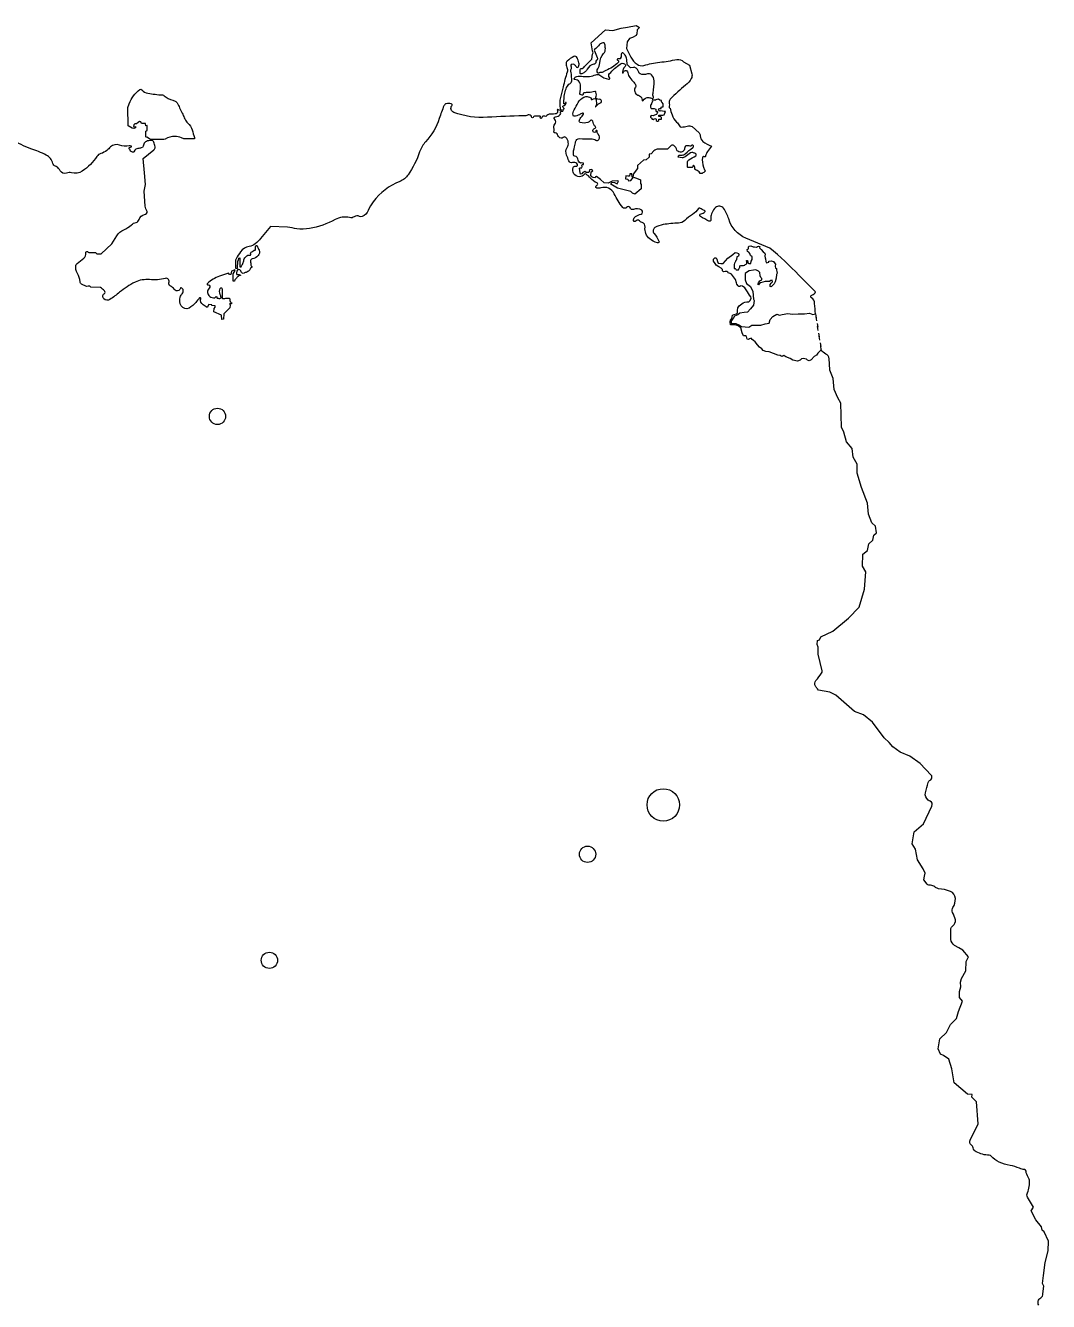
# Model space of a CAD drawing. Header units: millimetres. Extents: x 1122373 to 1129108, y 37022 to 45698.
# Drawn here: x 1125630 to 1128777, y 41380 to 45304 of the extents above; entities that cross this region are included whole.
import ezdxf

# ---------------------------------------------------------------- set-up
doc = ezdxf.new("R2010")
doc.units = ezdxf.units.MM
doc.linetypes.add('ACAD_ISO03W100', pattern=[30, 12, -18])
doc.layers.add('city', color=250, linetype='Continuous')

msp = doc.modelspace()

# ---------------------------------------------------------------- linework, layer by layer
at = {"color": 5}
for points in [[(1127350.4, 44854.7), (1127344.8, 44851.6), (1127341.1, 44847.3), (1127337.4, 44846.6), (1127336.2, 44851.1), (1127333.8, 44864.5), (1127336.7, 44866.1), (1127340.9, 44865.7), (1127342, 44870), (1127341.3, 44874.3), (1127343.4, 44875.8), (1127346, 44876.3), (1127346, 44880.5), (1127340.8, 44880.9), (1127337.6, 44880.7), (1127333.4, 44883.6, -0.245229), (1127330.3, 44889.7, 0.401269), (1127319.3, 44901.5, -0.377722), (1127315.8, 44904.9, -0.096591), (1127319, 44930.8, 0.049677), (1127322.3, 44946.3, -0.410136), (1127334.2, 44955.8, 0.039806), (1127369.2, 44955.1, -0.153183), (1127384.6, 44951.2, 0.381633), (1127393.6, 44952.8, 0.402095), (1127391.9, 44969.3, -0.253598), (1127388.2, 44978.7, 1.061962), (1127384.2, 44979, -0.76276), (1127376.7, 44977, -0.232397), (1127376.2, 44983.7, -0.273964), (1127380.6, 44987, 0.70886), (1127382.2, 44994.2, -0.190755), (1127377.3, 45000.8, 0.001399), (1127374.9, 45009.7, 0.645029), (1127367.2, 45010.9, -0.173241), (1127359.9, 45005.5, -0.146003), (1127336.3, 45005.3, -0.364805), (1127333.3, 45009.7, -0.165862), (1127338.3, 45020.3, 0.054214), (1127346.3, 45030.7, 0.702736), (1127343.6, 45034, 0.0535), (1127333.9, 45029.4, -0.126051), (1127317.9, 45024.6, -0.375526), (1127314.3, 45027.5, -0.17964), (1127317.3, 45044.2, 0.014697), (1127329.6, 45066.4, -0.172644), (1127347.8, 45083.4, -0.161044), (1127360.6, 45084.5, -0.047579), (1127369.1, 45081.7, -0.460453), (1127369.9, 45079.1, 0.808004), (1127372.8, 45076.2, -0.118798), (1127381.2, 45079.1, -0.422183), (1127385.3, 45075.7, 0.022593), (1127386.3, 45067.1, -0.207291), (1127383.3, 45055.1, 1.350422), (1127384.7, 45054.6), (1127393.1, 45062.3), (1127398.9, 45065.6, 0.415519), (1127401.2, 45074.5, 0.30899), (1127396.5, 45076.7, -0.231365), (1127385.1, 45080.1, -0.29957), (1127384.5, 45082.8, 0.159354), (1127384.9, 45098.9, 0.435028), (1127381, 45100.8, -0.094395), (1127362.5, 45097.5, 0.050526), (1127347.6, 45096.2, 0.424915), (1127345.1, 45092.4, -0.611246), (1127342, 45089.8, 0.06879), (1127337.1, 45091.1, -0.443199), (1127335.4, 45093.6, 0.080426), (1127337.1, 45121.5, 0.250106), (1127327.7, 45135.6, 0.123744), (1127320.3, 45137.4, -0.577768), (1127318.2, 45141, -0.20698), (1127325.6, 45146.5, -0.093984), (1127345.6, 45147.3, 0.140123), (1127384.2, 45152.5, -0.276935), (1127396.8, 45150.9, 0.113233), (1127423.6, 45138.2, 0.748702), (1127426.6, 45143.7, -0.399282), (1127426.4, 45155.6, -0.051418), (1127459.4, 45185.2, -0.287192), (1127472.4, 45186.1, -0.232009), (1127475.7, 45181.6, -0.264686), (1127474.3, 45177.8, 0.161658), (1127468.5, 45168.4, 0.005477), (1127466.4, 45158.8, 0.929956), (1127468.4, 45158.2, -0.214272), (1127475.2, 45165.2, -0.284649), (1127479.9, 45164.4, -0.174714), (1127483.2, 45158.3, 0.128614), (1127489.5, 45143.3, 0.024096), (1127501.7, 45129.1, -0.132019), (1127507.2, 45118.9, -0.221342), (1127506.1, 45113.7, 0.191849), (1127503.5, 45103.9, 0.20208), (1127510.6, 45091.3, 0.106308), (1127515.3, 45089, -0.283829), (1127526, 45078.4, -0.017054), (1127526.9, 45074, 0.708027), (1127530.4, 45073.4, -0.300201), (1127547.4, 45082.1, -0.059007), (1127557.7, 45079.7, 0.642984), (1127561.7, 45083.7, -0.14244), (1127560.6, 45096, 0.058123), (1127563.6, 45133.8, 0.183787), (1127556, 45151.7, 0.299624), (1127542.9, 45154.7, -0.180527), (1127520.7, 45154.7, -0.264603), (1127516.2, 45160.1, 0.247294), (1127504.8, 45174.7, 0.215745), (1127500.6, 45174.7), (1127491.5, 45173.6), (1127488.2, 45176.5), (1127480.6, 45183.3), (1127479.7, 45199.2, 0.157894), (1127474.6, 45212.3, 0.030493), (1127468.6, 45218.7, 0.505956), (1127463.6, 45217.8, 0.124966), (1127462.5, 45212.4, -0.001478), (1127462.7, 45206.2, -0.491114), (1127461.3, 45205.1, 0.671929), (1127460.1, 45203.2, -0.532676), (1127459.3, 45201.4, -0.063973), (1127451.6, 45200.9, 0.717388), (1127450.4, 45198.1, 0.006222), (1127452.7, 45196.2, -0.445079), (1127452.9, 45189.8, -0.093195), (1127415.6, 45165.2, 0.053855), (1127407.6, 45160.8, -0.213466), (1127399.9, 45159.3, 0.270902), (1127394.8, 45157.7, -0.493398), (1127390.3, 45158.1, -0.292742), (1127390.3, 45170.1, 0.127763), (1127396.4, 45188.6, -0.166996), (1127408.5, 45217.5, 0.200606), (1127413.7, 45232.8, 0.02763), (1127412.1, 45246.5, 0.429062), (1127405.8, 45250.6, 0.149429), (1127396.1, 45245, -0.021421), (1127380.7, 45229.8, 0.391766), (1127380.3, 45225.4), (1127388.8, 45205.6, -0.35412), (1127386.2, 45196.6, 0.284439), (1127384.1, 45191.7, -0.419821), (1127378.6, 45184.5, 0.262817), (1127358.2, 45169.1, -0.104412), (1127355.4, 45165.2, -0.022306), (1127347.4, 45158.4, -0.159786), (1127338.5, 45155.3, -0.486784), (1127335.9, 45158.6, 0.067236), (1127336.7, 45168.3, -0.403296), (1127339.2, 45171, 0.237917), (1127349.6, 45177.5), (1127371.7, 45200.1), (1127374.3, 45215.7), (1127376.5, 45219.4), (1127373.7, 45225.5), (1127370.3, 45250.3), (1127414.1, 45290.4), (1127436.4, 45288.5), (1127462.2, 45295.4), (1127481.8, 45298.8), (1127509, 45303.6), (1127518.4, 45297.1), (1127511.4, 45289.9), (1127510.9, 45277.8), (1127508.2, 45273.1), (1127497.7, 45267.1), (1127487.5, 45263.3), (1127480.3, 45253), (1127478.5, 45232.6), (1127492.3, 45206.3, 0.119097), (1127511.3, 45184.6, 0.224196), (1127531.8, 45181, -0.036665), (1127580.8, 45190.7, 0.01704), (1127633.9, 45199, -0.256383), (1127654.6, 45192.4), (1127672.5, 45182), (1127679.7, 45155.1, -0.192863), (1127677.9, 45140.6, -0.099242), (1127660.7, 45120, 0.030679), (1127613.4, 45077.2, 0.23076), (1127610.1, 45067.2, -0.067034), (1127610.1, 45052.3, 0.434518), (1127612.8, 45049), (1127615, 45039), (1127619, 45028.7, 0.093658), (1127632.8, 45006.9, -0.062115), (1127641.5, 44994.8, 0.280135), (1127647.4, 44991.4, 0.072679), (1127665.8, 44994.5, -0.205757), (1127680.3, 44993.1), (1127702.1, 44973.4, -0.220768), (1127705.7, 44964.7, 0.244751), (1127714, 44947.4, 0.066665), (1127740.3, 44932.6), (1127728.1, 44916.1, 0.112087), (1127722.3, 44902.7, -0.50787), (1127717.5, 44900.3, 0.510585), (1127712.9, 44898.2, 0.128062), (1127715.3, 44868.1, 0.091941), (1127721, 44858, -0.410463), (1127720.8, 44855.3, -0.050597), (1127711.5, 44848.8), (1127705.8, 44849), (1127701.8, 44853.2, 0.120837), (1127690.3, 44860.6, -0.370633), (1127688.9, 44863, 0.173093), (1127687.4, 44872.4, 0.854885), (1127682.8, 44870.7, -0.427109), (1127680.4, 44867.4, -0.066392), (1127668.4, 44867.2, -0.421306), (1127666.2, 44870, 0.049769), (1127666.8, 44884.4, -0.299647), (1127670.2, 44890.3, 0.033667), (1127691.8, 44903, 0.569278), (1127691.3, 44909.7, 0.057262), (1127682.8, 44912.9, 0.211933), (1127676.1, 44911.8, 0.008166), (1127658.8, 44899.7, -0.154821), (1127649.8, 44896.7), (1127637.6, 44898.4), (1127639.4, 44905.1), (1127650.2, 44905.4, 0.1771), (1127659.1, 44908.9, -0.019869), (1127683.2, 44928.6, 0.482373), (1127683.3, 44935.6, 0.495578), (1127679.2, 44934.6, -0.36857), (1127674.9, 44932.6, 0.116167), (1127661.7, 44933.2, 0.353726), (1127657.9, 44928.6, -0.166984), (1127654.1, 44918.3, -0.275142), (1127644.1, 44914.6, -0.048907), (1127636.2, 44916.9, -0.25323), (1127633.7, 44919.9, 0.189185), (1127623.9, 44935, 0.361003), (1127615.9, 44934.4, 0), (1127604.9, 44923.9), (1127577, 44923.5, 0.16388), (1127563.3, 44918.7), (1127554.9, 44909.1), (1127548.3, 44907.9), (1127548.8, 44899.1), (1127539, 44890.9), (1127530.7, 44889.4), (1127512.1, 44873.2), (1127512.1, 44864.1), (1127499.6, 44846.3), (1127499.6, 44840.2), (1127495.7, 44837.5), (1127494.8, 44847.9), (1127489.1, 44847.4), (1127488.3, 44840.8), (1127483.2, 44840.3), (1127477.2, 44840.9), (1127475.7, 44832.4), (1127483.1, 44831.1), (1127484.4, 44826.2), (1127491.6, 44826.8), (1127500.6, 44837.6), (1127509.6, 44834.3), (1127521.5, 44828.7), (1127521.6, 44817.3), (1127523.8, 44815.1), (1127523.8, 44801.4), (1127504.7, 44785.3), (1127497.1, 44788.1), (1127491.6, 44792.8), (1127451.3, 44803.6), (1127430.6, 44816.1), (1127434.1, 44822.4), (1127441.6, 44820.4), (1127450.5, 44817.1), (1127454.3, 44824.5), (1127450.2, 44826.3), (1127434.4, 44824.9), (1127422.4, 44819.3), (1127410.5, 44820.3), (1127398.4, 44829.8), (1127386.4, 44839.2), (1127383.4, 44838.2), (1127382.2, 44835.7), (1127376.1, 44836.2), (1127371.6, 44838.4), (1127368.8, 44842.1), (1127369.6, 44853.5), (1127374.7, 44856.5), (1127372.5, 44861.2), (1127365.3, 44860), (1127364.2, 44854.8), (1127362.8, 44852), (1127354.4, 44852), (1127350.4, 44854.7)], [(1126014.4, 44953.5), (1126003.2, 44960), (1126000.8, 44959.6), (1125999.5, 44962.7), (1125999.5, 44979), (1126003.7, 44980.9), (1126003.7, 44995.9), (1126000.3, 44995.6), (1125998.5, 45002.2), (1125986.2, 45002.2), (1125984.8, 45007.7), (1125980.2, 45008.4), (1125976.3, 45005.7), (1125971, 45001.2), (1125966.4, 45001.5), (1125962.7, 44998), (1125962.1, 44992.8), (1125965.2, 44992), (1125968.3, 44992.9), (1125968.3, 44989.1), (1125962.6, 44987.2), (1125958.1, 44988.4), (1125946.1, 44995.3), (1125944.9, 45051.6), (1125949.2, 45063.3, -0.143926), (1125981.2, 45106.7, -0.400326), (1125987.8, 45105.9, 0.176601), (1126006.2, 45095.3, 0.029122), (1126051.1, 45090.1, -0.166106), (1126056.5, 45087.9, 0.115095), (1126083.1, 45073.8, -0.084927), (1126092.1, 45069.7, -0.138971), (1126098.6, 45062, 0.008185), (1126113.3, 45030.6, -0.012261), (1126119.8, 45016.4, 0.111596), (1126129.4, 45003.2, -0.146754), (1126142.4, 44982.4, 0.028775), (1126150.2, 44959.2, -0.607169), (1126146.4, 44954.8), (1126116.4, 44955.3), (1126109.4, 44958.6, 0.117483), (1126089.5, 44962.6, 0.115684), (1126059.1, 44954.5, -0.148712), (1126050.4, 44952.8, 0.049228), (1126026, 44952.8, -0.079515), (1126014.4, 44953.5, -15.158615)]]:
    msp.add_lwpolyline(points, format="xyb", close=True, dxfattribs=at)
msp.add_lwpolyline([(1128747, 41368.6, -0.416847), (1128753, 41391.1, 0.282621), (1128759.9, 41403.6), (1128762.2, 41427.2), (1128759, 41435.4), (1128761.2, 41460), (1128766.4, 41500), (1128776, 41535.8), (1128777, 41565.2), (1128763.7, 41593.6), (1128757.8, 41598.6), (1128756, 41609.1), (1128738, 41630.6), (1128724.1, 41658.3), (1128730.6, 41669.6), (1128712.8, 41700.5, -0.242955), (1128712.1, 41714, 0.139904), (1128718.1, 41753, 0.121667), (1128714.5, 41762.2, -0.132525), (1128707.9, 41780.5, 0.358597), (1128703.4, 41785.2, -0.076033), (1128688, 41789.3, 0.061251), (1128658.8, 41798, -0.06564), (1128625.2, 41808.4, -0.103672), (1128600.9, 41826.4, 0.206918), (1128594.8, 41829.3, -0.117374), (1128554.8, 41840, -0.215183), (1128545.5, 41852.2, 0.190549), (1128539.1, 41861.4, -0.426421), (1128536.5, 41876.2), (1128561.1, 41926), (1128555.1, 41993.9), (1128541.1, 42008.5), (1128541.7, 42016.1), (1128527.8, 42017.5), (1128486.8, 42052), (1128479.3, 42094.8), (1128470.7, 42124.6), (1128454.3, 42136.1), (1128445.1, 42140.4), (1128437.4, 42157), (1128442.8, 42187.7), (1128463.4, 42207.1), (1128476, 42231.8), (1128494.3, 42250.2), (1128500.4, 42271), (1128512.3, 42303.6), (1128502.8, 42314.9), (1128502.8, 42332.9), (1128507.8, 42347), (1128506.6, 42361.2), (1128509.3, 42373.2), (1128523.1, 42397), (1128524.1, 42424.8), (1128530.8, 42439.4), (1128513.1, 42460.5), (1128501.3, 42467.4), (1128488.2, 42474.9, -0.253765), (1128477, 42493.2, -0.014494), (1128476.2, 42524.6, -0.234801), (1128480.2, 42532.6, 0.157484), (1128490.9, 42547.8, 0.152434), (1128490.9, 42553.3, 0.034572), (1128481.9, 42576.3, -0.258138), (1128482.9, 42591.4, 0.152126), (1128490.6, 42619.4, 0.300392), (1128475.5, 42640.6, 0.068667), (1128439, 42649.2, -0.140982), (1128429.6, 42653, 0.083177), (1128418, 42659.1, 0.086447), (1128409.3, 42660.5, -0.263846), (1128403.9, 42663.4), (1128393.4, 42676.7), (1128395.8, 42687.3), (1128398, 42697.3), (1128391.8, 42710.6), (1128374, 42737.4), (1128368.2, 42770.2), (1128357.4, 42786.8), (1128364, 42824.1), (1128392.8, 42848.2), (1128418.4, 42903.4, 0.406408), (1128413.3, 42917.9, -0.039053), (1128407, 42921.6, -0.309385), (1128398.7, 42944.2, -0.008639), (1128407.2, 42975.9, -0.206762), (1128412.7, 42982.6, 0.287941), (1128418.5, 42992.3, 0.190265), (1128415.8, 42998.7), (1128381.9, 43034.5), (1128350.8, 43056.2), (1128321.1, 43069.1), (1128298, 43085.3), (1128286.9, 43098.4), (1128271.9, 43112.9), (1128235.1, 43160.9), (1128207.7, 43184.1), (1128180.7, 43193.9), (1128122.7, 43244.6), (1128104.1, 43253.5), (1128069.9, 43259.5), (1128066.4, 43263.7, -0.029099), (1128060.3, 43272.2, -0.327558), (1128061.3, 43289.2, 0.01546), (1128079, 43311.7, 0.225085), (1128080.5, 43319.5), (1128068.5, 43370.7), (1128068, 43392.1), (1128065.1, 43399.9), (1128066.2, 43412.3), (1128072.7, 43414.5), (1128077.1, 43423.8), (1128113.2, 43441.2), (1128161.7, 43481.1), (1128195, 43515), (1128211.2, 43570.7), (1128215, 43623.6), (1128205.1, 43640.8), (1128205.7, 43678.4), (1128220.6, 43688.9), (1128224.2, 43709.4), (1128236.8, 43721.2), (1128239.5, 43736.7), (1128248, 43743.5), (1128245.1, 43764.3), (1128233.5, 43773.8), (1128223.5, 43801.3), (1128220.6, 43834.5), (1128201.6, 43882.7), (1128188.7, 43927.3), (1128188.6, 43954.5), (1128175.9, 43976.5), (1128173.1, 44003.1), (1128155.7, 44023.6), (1128147.7, 44053.2), (1128140.7, 44068.3), (1128138.1, 44142.6), (1128129, 44158.5), (1128117.4, 44184.2), (1128114.2, 44217.7), (1128104.8, 44243.7), (1128103.1, 44262.9), (1128102, 44278.9, 0.265826), (1128092.3, 44293.3, -0.146533), (1128078, 44306.7), (1128078, 44306.7), (1128067.6, 44296.1), (1128062.8, 44290.3), (1128055.9, 44285.3), (1128046.9, 44275.2), (1128040.7, 44272.3), (1128035.7, 44274), (1128032.7, 44277.7), (1128022.6, 44279.4), (1128017.1, 44279), (1128013.5, 44274.7), (1128004.5, 44271.7), (1127990.4, 44274.1), (1127982.3, 44279.7), (1127968.7, 44284.9), (1127962.3, 44288.8), (1127957.7, 44286.1), (1127954.4, 44286.5), (1127951.8, 44289.2), (1127944.6, 44289.9), (1127944.6, 44289.9), (1127918, 44299.7), (1127907.2, 44301.1), (1127899.3, 44304.5), (1127895.5, 44309.3), (1127888, 44314.1), (1127881.9, 44322.1), (1127874.6, 44330.8), (1127869.6, 44335.4), (1127865.5, 44337.8), (1127862.8, 44342.3), (1127857.3, 44340), (1127854, 44337.6), (1127849.7, 44339.2), (1127847.8, 44347), (1127845.1, 44349.3), (1127838.7, 44349.1), (1127834.3, 44358.7), (1127830.8, 44373.9), (1127821.9, 44380.1), (1127812.7, 44383.5), (1127798.9, 44383.2), (1127797.9, 44391.1), (1127798.5, 44398.2), (1127801.4, 44402), (1127803.5, 44406.6), (1127805.2, 44412.4), (1127809.8, 44414.5), (1127817.3, 44416.7), (1127820.1, 44420.2), (1127820.7, 44427.1), (1127821.4, 44435.1), (1127825.4, 44441.4), (1127838, 44451), (1127842.4, 44453), (1127848.6, 44453.6), (1127854.6, 44453.4), (1127859.3, 44457.6), (1127862.1, 44465.3), (1127860.9, 44469.7), (1127856.7, 44474.8), (1127851.1, 44484.4), (1127842.4, 44497.4), (1127835.8, 44502), (1127829.9, 44503.1), (1127828, 44501.5), (1127824.6, 44500.9), (1127821.8, 44502.8), (1127818.3, 44508.6), (1127817.6, 44512.7), (1127814.1, 44522.5), (1127801.9, 44539), (1127797.5, 44540.6), (1127791.5, 44542.8), (1127790.2, 44545.5), (1127787.4, 44547.1), (1127782.6, 44547.3), (1127776.7, 44546.4), (1127773.9, 44549), (1127773.9, 44553), (1127770.2, 44557.4), (1127763.1, 44562), (1127754.7, 44566.9), (1127751.3, 44572.1), (1127746.9, 44579.4), (1127746.1, 44585.1), (1127750.2, 44589.5), (1127754.9, 44589.1), (1127756.9, 44585.3), (1127759, 44578.4), (1127760.6, 44573.2), (1127769.2, 44571.6), (1127776.4, 44572.2), (1127790.2, 44588.6), (1127805.5, 44599.6), (1127813.5, 44605.4), (1127818.7, 44604.6), (1127823.5, 44602.3), (1127824.3, 44599.4), (1127822.9, 44594.2), (1127818.5, 44592.4), (1127816.7, 44583.4), (1127815, 44581.5), (1127814.4, 44577.5), (1127812.5, 44574.2), (1127810.7, 44572.9), (1127809.7, 44569.1), (1127809.6, 44564.8), (1127809.8, 44560.4), (1127810.1, 44556.9), (1127813.2, 44556.1), (1127815, 44554.8), (1127815.8, 44552.8), (1127819.9, 44551.9), (1127823.4, 44552.6), (1127824.2, 44555), (1127825.1, 44557.4), (1127827.1, 44559.9), (1127827.9, 44564.2), (1127830.9, 44565.6), (1127834.4, 44565.6), (1127838.2, 44565.6), (1127842.6, 44566.4), (1127843.9, 44568.3), (1127848.6, 44570.5), (1127849, 44576.3), (1127848.2, 44581), (1127851.3, 44581), (1127852.2, 44576.3), (1127852.7, 44573.1), (1127855.2, 44571.4), (1127861.7, 44571.4), (1127862.3, 44578.6), (1127865.8, 44583.8), (1127865.8, 44592.1), (1127860.6, 44596), (1127858.5, 44602.7), (1127855.4, 44606.4), (1127850.7, 44608.6), (1127850.2, 44614.7), (1127854.2, 44617), (1127854, 44622.6), (1127855.7, 44625.2), (1127861.6, 44626.2), (1127868.1, 44623.1), (1127872.4, 44622.8), (1127878.3, 44621.6), (1127881.6, 44623.9), (1127885.1, 44624.8), (1127888.9, 44624.5), (1127887.9, 44619.8), (1127893.2, 44614.5), (1127899.2, 44607.3), (1127904.8, 44603.7), (1127905.1, 44601.1), (1127904.5, 44594.5), (1127905.4, 44589.3), (1127906.7, 44586.3), (1127907.2, 44578.4), (1127909.3, 44573.9), (1127916.3, 44576.1), (1127917.1, 44579), (1127923.5, 44580.1), (1127931.2, 44577.8), (1127933.2, 44574.5), (1127936.8, 44569.5), (1127936.5, 44563.6), (1127936.9, 44557.7), (1127939.9, 44556.1), (1127940.7, 44551.6), (1127941, 44547.2), (1127941.8, 44541.8), (1127939.9, 44538), (1127938.8, 44526.3), (1127936, 44515.6), (1127933.2, 44509.6), (1127928.4, 44504.4), (1127923.4, 44499.6), (1127920.9, 44501.5), (1127921.1, 44507.5), (1127924.1, 44511.6), (1127927.6, 44515.9), (1127926.5, 44520.1), (1127922.5, 44519.4), (1127919.2, 44516.1), (1127905.4, 44516.1), (1127898.2, 44514.8), (1127890.8, 44512.1), (1127888.1, 44510.2), (1127884.8, 44505.9), (1127882.8, 44508), (1127885, 44512.5), (1127889.1, 44518.2), (1127895.6, 44521.5), (1127895.4, 44525.5), (1127891.6, 44528.8), (1127889.6, 44533.6), (1127888.9, 44544.2), (1127885.1, 44548.4), (1127876.6, 44552.3), (1127869.3, 44551.5), (1127856.4, 44548.8), (1127851.4, 44545.9), (1127844.3, 44540.9), (1127843.8, 44533.6), (1127843.8, 44521.2), (1127847.8, 44510), (1127860.3, 44500.8), (1127867.3, 44485.8), (1127869.4, 44462.3), (1127871.2, 44458.4), (1127869.5, 44443.5), (1127860.4, 44432), (1127850.9, 44422.5), (1127840.5, 44420.6), (1127827.3, 44419), (1127821, 44413.8), (1127810.6, 44410), (1127806.6, 44402.5), (1127800.8, 44395.7), (1127800.5, 44387.9), (1127815.3, 44387.3), (1127824.2, 44383.1), (1127833, 44378), (1127855.5, 44376), (1127864.4, 44382.2), (1127873.4, 44382.2), (1127891.8, 44382.5), (1127905.1, 44386.4), (1127917.2, 44388.5), (1127920.3, 44399.9), (1127929, 44408.7), (1127941.7, 44416.3), (1127949.3, 44412.7), (1127958, 44415), (1127974.9, 44418), (1127989.4, 44416.1), (1128006.6, 44417), (1128026, 44417.5), (1128042.2, 44418.9), (1128051.8, 44415.4), (1128060.5, 44417, -0.015418), (1128057.6, 44448.8, 0.229317), (1128047.5, 44466.6, -0.644702), (1128049, 44474.9, 0.230624), (1128060.7, 44484.7), (1128009.4, 44536.4, 0.021368), (1127919.8, 44619.2), (1127846.2, 44649.5, -0.230097), (1127793.3, 44708.8, 0.091685), (1127777.2, 44741.5, 0.433847), (1127752.8, 44744.2, 0.12669), (1127742, 44728.7, 0.022256), (1127739.3, 44720.5, 0.097653), (1127738.2, 44706.1, -0.599082), (1127732.5, 44702.1, -0.01846), (1127706.5, 44716.5, -0.714206), (1127708.2, 44724.5, 0.184132), (1127720.2, 44730.8, 0.551315), (1127719.1, 44734.9, -0.082386), (1127704.8, 44741.7, 0.439702), (1127700.1, 44740.7, -0.135547), (1127681.9, 44722.7, 0.071699), (1127657.8, 44704.2, -0.1941), (1127638.8, 44695.9, 0.032688), (1127591.8, 44691.5, 0.094812), (1127566.4, 44682.2, 0.465485), (1127563.4, 44664.3, -0.070431), (1127578.5, 44640.8, -0.637279), (1127573.7, 44635.2, -0.108363), (1127550.1, 44647.6, -0.251224), (1127535.7, 44684, 0.359381), (1127526.5, 44698.3, -0.126174), (1127518.3, 44703.4, 0.466599), (1127508.6, 44702.8, -0.820544), (1127500, 44706.8, -0.18689), (1127506.4, 44715.9, -0.077962), (1127523.8, 44724, 0.644744), (1127525.5, 44735.6, 0.243156), (1127500.1, 44738, -0.427143), (1127490.6, 44742.3, 0.583423), (1127478.9, 44744.4, -0.47185), (1127467.3, 44744.4, -0.063), (1127440.9, 44786.2, 0.378012), (1127399.4, 44804.3, -0.138075), (1127387.3, 44803.8, -0.79805), (1127387.4, 44812.2, 0.738928), (1127388, 44819.4, -0.124531), (1127367.7, 44834.3, 0.071435), (1127354.2, 44846.5, 0.39357), (1127348.6, 44845.7, -0.238285), (1127333.5, 44838.6, -0.51804), (1127315, 44866.6, -0.367647), (1127322.4, 44870.6, 0.341447), (1127327.7, 44873.1, 0.35234), (1127326.3, 44879.7, 0.259043), (1127312.7, 44882, -0.412625), (1127301.3, 44887.6, 0.017213), (1127294.5, 44905, -0.245321), (1127296.2, 44928.3, 0.350565), (1127292.5, 44959.1, 0.398777), (1127283.6, 44959.3, -0.432028), (1127271.5, 44960.2, -0.059557), (1127265.1, 44970.4, 0.347753), (1127259, 44973.4, -0.590576), (1127255.4, 44977.6, 0.173385), (1127255.5, 44988.4, -0.294722), (1127258.3, 44999.9, 0.439356), (1127258.1, 45014.5, -0.624699), (1127260.3, 45022.6, 0.147088), (1127275, 45030.1, 0.330761), (1127275.9, 45035.9, -0.715084), (1127279.9, 45040, 0.697871), (1127283.8, 45043.8, -0.472778), (1127285.5, 45047.1, 0.819489), (1127285.4, 45050.5, -0.742494), (1127284.6, 45056.5, 0.191622), (1127293.5, 45065.6, 1.172793), (1127291.2, 45066.1, -0.376755), (1127287.4, 45062.4, -0.560525), (1127286, 45064.5), (1127287.4, 45086.6, -0.137675), (1127299.3, 45120.6, -0.147735), (1127304.3, 45124.5, 0.302001), (1127310.4, 45133.2, 0.053967), (1127308.2, 45159, -0.011802), (1127307.6, 45162.8, -0.160713), (1127309.1, 45171.8, 0.265635), (1127309, 45178.3, -0.857779), (1127316.9, 45185, -0.076554), (1127323.4, 45177.2, 0.601746), (1127331.5, 45177.7, 0.173424), (1127332.5, 45189, 0.046356), (1127326.7, 45204.7, 0.410493), (1127317.1, 45208.3, 0.088903), (1127296.1, 45193.7, 0.222087), (1127293, 45185.2, 0.072498), (1127296.3, 45171.3, -0.180692), (1127296.5, 45160.4, 0.034089), (1127284, 45114.9, -0.019179), (1127276, 45082.6, 0.113936), (1127274.3, 45048.7, 0.249081), (1127276.7, 45045.6, -0.969764), (1127275.2, 45041.9, -0.029073), (1127267.7, 45045.2, 0.713732), (1127266, 45043.5, -0.278719), (1127265, 45034.6, -0.226003), (1127259.2, 45031.6, 0.009566), (1127240.4, 45030.6, 0.248408), (1127234, 45026.7, -0.387749), (1127227.2, 45024.6, 0.47687), (1127218.1, 45020.1, -1.35462), (1127213.9, 45022.6, 0.731251), (1127212.7, 45025.2, -0.050083), (1127195.2, 45024.7, 0.391991), (1127192.5, 45022.6, -0.861695), (1127186.3, 45022.6, 0.482371), (1127175.9, 45028.5, -0.092185), (1127161, 45025.6, 0.016132), (1127051.2, 45021.3, -0.10962), (1126947.1, 45036.6, -0.502154), (1126941.3, 45056.9, 0.538947), (1126939.2, 45063.2, 0.12506), (1126924.3, 45063.2, 0.235965), (1126917.2, 45057, 0.020604), (1126902.7, 45017.7, -0.109061), (1126860.7, 44946, 0.104222), (1126842.4, 44915.4, -0.065592), (1126806.9, 44844.5, -0.15404), (1126781.2, 44824, 0.143222), (1126699.4, 44761.8, 0.061632), (1126684.2, 44734.7, -0.20819), (1126665.2, 44716.3, -0.208523), (1126657.1, 44716.7, 0.274428), (1126641.2, 44715.6, -0.210981), (1126626.9, 44712.8, 0.180394), (1126582.4, 44706.8, -0.077574), (1126503.9, 44679.3, -0.084068), (1126464.1, 44678.8, -0.011227), (1126436.1, 44683.8), (1126383.7, 44685.2), (1126353, 44648.6, -0.047579), (1126336.7, 44632.5, -0.132746), (1126317.8, 44624.2, 0.201936), (1126291.6, 44608, 0.030996), (1126278.1, 44586.3, 0.133439), (1126275.8, 44576.5), (1126276, 44557.7), (1126281.5, 44556.1), (1126283.2, 44579.8), (1126285.2, 44581.3), (1126285.8, 44588.5), (1126289, 44588.8), (1126289, 44563.3, 0.721723), (1126292.9, 44562, 0.071148), (1126298, 44571.4, 0.027062), (1126301.8, 44583.5, -0.162217), (1126308.4, 44593.8, -0.195534), (1126320.8, 44597.6, 0.521229), (1126322.6, 44599.6, -0.361628), (1126326.3, 44607.6, 0.086577), (1126332.2, 44611.7, -0.249764), (1126335.4, 44612.7, 0.52401), (1126337.2, 44614.5, -0.12771), (1126338.2, 44625.7, -0.665736), (1126342.1, 44626, -0.006063), (1126348.4, 44612.6, -0.309956), (1126345.5, 44596.1, -0.143014), (1126327, 44585.8, 0.383842), (1126322, 44578.6, -0.01585), (1126323, 44566.9, 0.273015), (1126325.4, 44563.4, -0.817828), (1126324.4, 44559.5, 0.384126), (1126321.9, 44557.4, -0.222361), (1126315.7, 44548, -0.063136), (1126306, 44543.7, 0.046506), (1126302.1, 44542.1, -0.397394), (1126294.2, 44544.4, -0.038732), (1126292, 44548.8, 0.721174), (1126279.7, 44548, 0.104002), (1126279.3, 44539.9, 0.41112), (1126282, 44537.9, -0.160352), (1126291.2, 44536.3, -0.994739), (1126290.2, 44534.5, 0.377712), (1126286.6, 44533.6, -0.196555), (1126281.5, 44530.3, 0.308854), (1126278.4, 44527.1), (1126274, 44521.3), (1126272.4, 44517.1), (1126268.5, 44517.4), (1126268.5, 44539.7), (1126275.3, 44550.2), (1126273.5, 44552.3), (1126263.6, 44547.7), (1126261.9, 44538), (1126257.4, 44538.4), (1126253.8, 44542.4), (1126226.2, 44532.5, 0.101426), (1126189.8, 44510.4, 0.665907), (1126191.4, 44506, -0.668147), (1126195.1, 44495.9, 0.471332), (1126196.4, 44470.7, 0.190598), (1126212, 44466.5, 0.300252), (1126214.4, 44468.5, -0.891918), (1126218.4, 44467.8, 0.328642), (1126219.8, 44465.6, 0.157272), (1126230, 44465.1, 0.383324), (1126231.6, 44467.6, 0.063002), (1126228.9, 44476.9, -0.206846), (1126228.9, 44495.4, -0.839347), (1126234.9, 44494, 0.029736), (1126234.9, 44466.5, 0.488908), (1126238.9, 44463.8, -0.076442), (1126246.3, 44464.9, 0.042448), (1126254.4, 44465.6, -0.511367), (1126258.8, 44461.4, 0.150868), (1126259.8, 44455, 0.192272), (1126262.7, 44452.3, -1.178704), (1126260.3, 44448.1, 1.040952), (1126258.5, 44445.7, -0.267433), (1126259.6, 44443.4), (1126258.8, 44435.4), (1126240.3, 44416.8), (1126239.2, 44400.2), (1126234.3, 44399.3), (1126233.2, 44412.4), (1126209.4, 44423.5), (1126209.7, 44433.9), (1126213.4, 44437.1), (1126213, 44441.7), (1126202.9, 44442.6), (1126202.6, 44444.6), (1126194.3, 44445.5), (1126188.2, 44436.8), (1126176.2, 44444.7, -0.323036), (1126169, 44463.5, 0.791978), (1126164.9, 44465.7, 0.012937), (1126153.3, 44451.9, -0.098947), (1126133.2, 44434.9, -0.402797), (1126108.5, 44441.5, -0.225929), (1126105.8, 44468.6, -0.100421), (1126112.1, 44479, 0.231231), (1126115.2, 44489.4, 0.269693), (1126108.6, 44497.4, 0.465297), (1126106.3, 44496.2, -0.21731), (1126101.4, 44489.1, -0.409798), (1126087.6, 44492.5, 0.166945), (1126075.8, 44502.3, -0.404759), (1126071, 44512.5, 0.244071), (1126069.5, 44522.5, 0.310248), (1126059.8, 44526, -0.089783), (1126011.7, 44522.1, 0.136984), (1125966.7, 44514.2, 0.065105), (1125919.4, 44483.4, -0.035574), (1125889.7, 44461.4, -0.335695), (1125871.1, 44463, -0.475974), (1125871.9, 44478.6, 0.439555), (1125872.9, 44487.5, 0.087746), (1125860, 44497.8), (1125830.6, 44498.9), (1125827.9, 44501.6), (1125822.8, 44501.6), (1125817.2, 44500.6), (1125802.5, 44508.1, -0.259994), (1125797.5, 44515.6, 0.112723), (1125789.5, 44541.1, -0.173323), (1125784.8, 44565.9, -0.219555), (1125788.4, 44571.3), (1125809, 44588.1, 0.27198), (1125815, 44604.5, -0.622367), (1125820, 44608.2, -0.033355), (1125824.4, 44605.6), (1125844.8, 44605.4), (1125849.7, 44601.9), (1125862.8, 44601.9), (1125895.4, 44632.5), (1125911.1, 44657.2, -0.14585), (1125931.8, 44675.2, 0.076725), (1125955.4, 44690.6, -0.126875), (1125969.9, 44698.2, 0.268533), (1125979, 44706.7, -0.26794), (1125996.2, 44722.8, 0.098618), (1126002.3, 44725.6, 0.367354), (1126003.8, 44731.7, -0.058719), (1125997.9, 44748.1), (1125994.7, 44794.3), (1125998.7, 44815.2), (1125995.6, 44850.1), (1125991.7, 44894.3), (1126008.4, 44908.4), (1126024.3, 44921.2, 0.247967), (1126028.3, 44930.5, 0.088873), (1126024.4, 44945.3, 0.28188), (1126017.3, 44950, 0.105815), (1126001.8, 44947.2, 0.202394), (1125993.6, 44939, 0.047788), (1125991.7, 44932.5, -0.303742), (1125986.1, 44927, -0.021937), (1125981.4, 44926.2, 0.077107), (1125969.1, 44922.9, 0.23871), (1125964.3, 44917, -0.479516), (1125959.3, 44914.6), (1125954.4, 44916.1, -0.351475), (1125951.7, 44920.3, 0.321527), (1125950.1, 44923.1, -0.661682), (1125950.2, 44928.4, -0.003209), (1125955.1, 44930.3, 0.717506), (1125954.9, 44932.9, 0.119483), (1125948.6, 44933.2, -0.140641), (1125918.6, 44935.8, 0.291136), (1125891.5, 44930.3, -0.015293), (1125879.8, 44919.7, -0.108305), (1125861.2, 44909.8, 0.18291), (1125849.6, 44901.2, -0.106305), (1125804.3, 44855.9, -0.209253), (1125771.5, 44850.6, 0.154332), (1125756.3, 44849.8, -0.367865), (1125736.3, 44856.9, 0.04449), (1125731.1, 44864.4, 0.130784), (1125721.6, 44871, -0.253606), (1125713.9, 44879.7, 0.226784), (1125693.5, 44905.3, 0.030515), (1125646.3, 44924.8, -0.065272), (1125588.5, 44953.5, 0.000749)], format="xyb", dxfattribs=at)
msp.add_lwpolyline([(1127558.7, 45074.6), (1127557.8, 45071.7), (1127558.5, 45070.3), (1127557.8, 45066.4), (1127556.1, 45065.3), (1127555.5, 45063), (1127553.9, 45060), (1127552.8, 45058.8), (1127552.8, 45055.4), (1127553, 45052.6), (1127553.7, 45050), (1127554.8, 45048.9), (1127559.4, 45048.5), (1127563.8, 45048.1), (1127568.5, 45046.7), (1127568.6, 45044.1), (1127569.4, 45042.1), (1127570.3, 45039.6), (1127573.7, 45039), (1127574.1, 45036.5), (1127571.3, 45029.5), (1127565.1, 45027.6), (1127560.5, 45025.7), (1127554.5, 45026.8), (1127552.4, 45024.3), (1127553, 45021.8), (1127555.8, 45018.3), (1127557.7, 45016.1), (1127560.7, 45014.5), (1127564.3, 45017), (1127568.6, 45017.8), (1127569.9, 45014.9), (1127569.9, 45011.6), (1127572.9, 45009.9), (1127575.3, 45009.5), (1127578.3, 45012), (1127578.6, 45015.5), (1127583.6, 45015.5), (1127586.3, 45015.8), (1127586.7, 45020.3), (1127583.3, 45023.5), (1127577.8, 45024.1), (1127577.8, 45027.6), (1127584.5, 45028.2), (1127590.4, 45028.2), (1127594.5, 45029.3), (1127598.3, 45039.3), (1127594.5, 45039.1), (1127584.1, 45040.9), (1127581, 45040), (1127579.3, 45042), (1127577.5, 45043.8), (1127577.9, 45047.7), (1127581.2, 45048.2), (1127585.2, 45048.6), (1127585.8, 45052.1), (1127588.2, 45053.3), (1127591.3, 45053.8), (1127591.2, 45063.2), (1127588.9, 45066.5), (1127586.6, 45068.8), (1127586.3, 45072.7), (1127581.8, 45073.9), (1127577.6, 45076.8), (1127572.1, 45076.5), (1127568.9, 45075.4), (1127567.6, 45073.6), (1127561.7, 45074), (1127558.7, 45074.6)], close=True, dxfattribs=at)
at = {"color": 5, "linetype": 'ACAD_ISO03W100'}
msp.add_lwpolyline([(1128078, 44306.7), (1128060.5, 44417)], close=True, dxfattribs=at)
at = {"layer": 'city', "color": 18, "true_color": 0x000000}
for centre, radius in [((1126220.4, 44101.6), 25), ((1127591.9, 42906.7), 50), ((1127358.9, 42755), 25), ((1126380.1, 42428.9), 25)]:
    msp.add_circle(centre, radius, dxfattribs=at)

doc.saveas('drawing.dxf')
